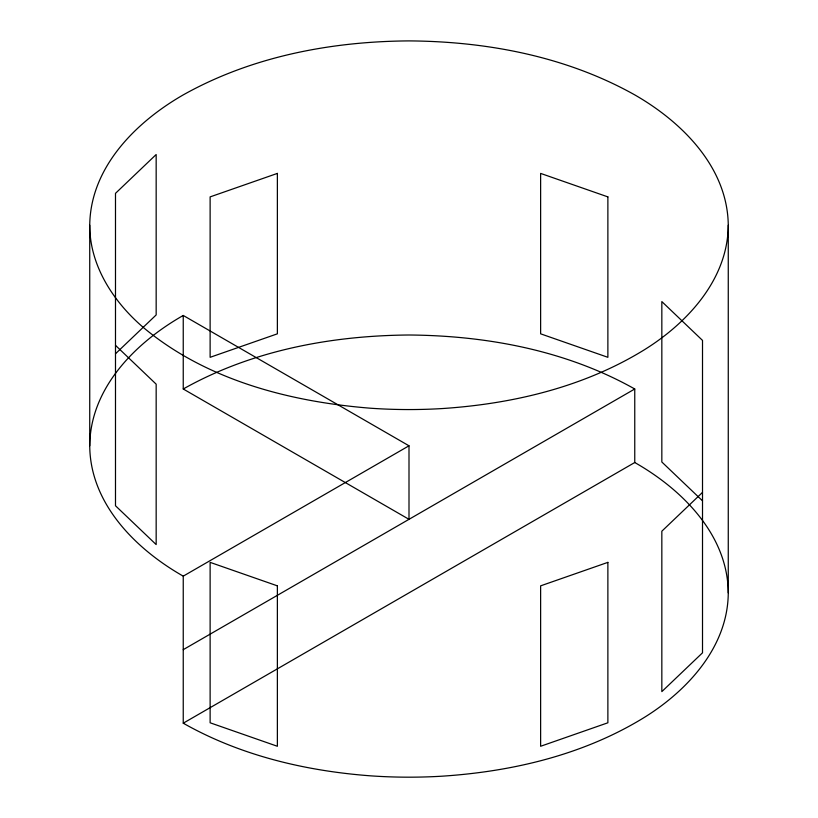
<?xml version="1.0" encoding="UTF-8"?>
<svg xmlns="http://www.w3.org/2000/svg" width="818" height="818" viewBox="0 0 818 818"><rect width="100%" height="100%" fill="white"/><g stroke="black" fill="none" stroke-linecap="round" stroke-linejoin="round"><path stroke-width="1.23" d="M89.735 445.8L89.735 225.226C90.369 167.281 135.982 122.005 183.242 94.888C251.719 56.473 331.086 41.411 409 40.9C486.914 41.411 566.281 56.473 634.758 94.888C682.018 122.005 727.631 167.281 728.265 225.226L728.265 592.856C727.959 646.598 687.877 690.239 644.676 717.202C584.083 754.656 512.866 771.497 442.364 776.17A551.659 551.659 0 0 1 370.605 775.842C305.584 770.965 240.308 755.566 183.242 723.194L183.242 576.148C135.88 549.236 90.123 503.776 89.735 445.8C90.123 387.834 135.88 342.374 183.242 315.462L409 445.8L409 519.328L183.242 388.99L183.242 315.462M728.265 225.226C727.959 278.969 687.877 322.619 644.676 349.583C584.083 387.026 512.866 403.877 442.364 408.55A551.659 551.659 0 0 1 370.605 408.223C290.237 401.802 206.985 380.452 143.876 327.926C113.804 302.394 89.643 265.881 89.735 225.226M115.491 353.765L156.166 314.94L156.166 154.52L115.491 193.345L115.491 505.759L156.166 544.583L156.166 384.163L115.491 345.339M702.509 492.395L661.834 531.209L661.834 691.629L702.509 652.815L702.509 340.4L661.834 301.576L661.834 461.996L702.509 500.82M183.242 576.148L409 445.8M183.242 649.666L634.758 388.99L634.758 462.518C682.12 489.42 727.877 534.88 728.265 592.856M183.242 723.194L634.758 462.518M183.242 388.99C251.678 350.482 331.116 335.605 409 335.002C486.884 335.605 566.322 350.482 634.758 388.99M277.374 173.406L210.124 196.893L210.124 357.313L277.374 333.826L277.374 173.406M607.876 562.365L540.626 585.852L540.626 746.272L607.876 722.785L607.876 562.365M607.876 196.893L540.626 173.406L540.626 333.826L607.876 357.313L607.876 196.893M277.374 585.852L210.124 562.365L210.124 722.785L277.374 746.272L277.374 585.852"/></g></svg>
